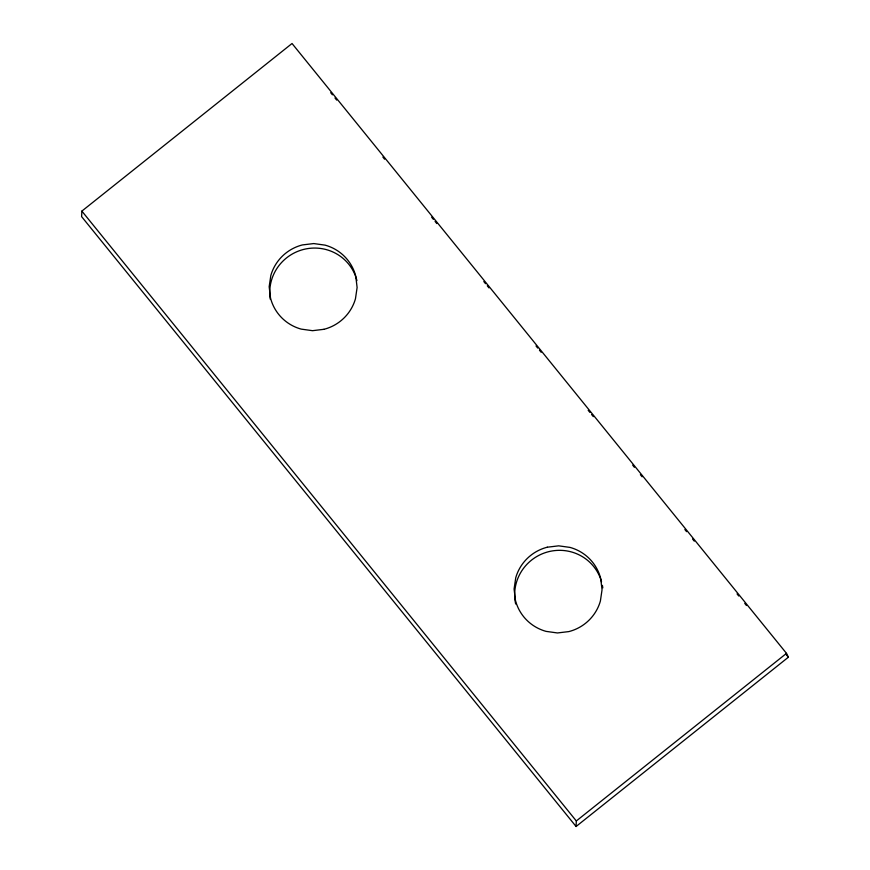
<?xml version="1.0" encoding="UTF-8"?>
<svg xmlns="http://www.w3.org/2000/svg" width="870" height="870" viewBox="0 0 870 870"><rect width="100%" height="100%" fill="white"/><g stroke="black" fill="none" stroke-linecap="round" stroke-linejoin="round"><path stroke-width="1.3" d="M81.867 211.105L81.617 216.63L576.081 826.5L788.383 657.209L786.502 653.37L292.037 43.5L81.867 211.105L576.321 820.965L576.081 826.5M576.321 820.965L786.502 653.37M323.934 329.306L312.537 330.687L301.172 329.11A44.772 43.935 -26.1 0 1 270.516 298.029L269.167 286.741L270.831 275.485A43.609 42.793 -26.1 0 1 302.347 244.938L313.755 243.567L325.119 245.144A44.772 43.935 -26.1 0 1 355.765 276.225L357.113 287.513L355.46 298.769A43.609 42.793 -26.1 0 1 323.934 329.317M547.274 547.219L558.681 545.838L570.035 547.415A44.772 43.935 -26.1 0 1 600.692 578.496L602.04 589.784L600.387 601.039A43.609 42.793 -26.1 0 1 568.86 631.587L557.452 632.958L546.099 631.381A44.772 43.935 -26.1 0 1 515.442 600.3L514.094 589.012L515.747 577.756A43.609 42.793 -26.1 0 1 547.274 547.208M330.709 92.709L332.416 94.819M334.983 97.984L336.69 100.093M382.887 157.068L384.594 159.188M431.65 217.217L433.358 219.327M435.076 221.437L436.783 223.546M483.829 281.575L485.547 283.685M487.254 285.795L488.962 287.905M536.018 345.945L537.725 348.054M539.443 350.164L541.151 352.274M588.196 410.303L589.914 412.413M591.622 414.522L593.329 416.632M632.686 465.167L634.393 467.277M640.385 474.672L642.093 476.782M684.864 529.536L686.582 531.646M692.563 539.03L694.282 541.14M737.053 593.895L738.76 596.004M744.753 603.389L746.46 605.509M785.817 654.044L788.383 657.209M602.399 585.379A44.413 43.576 -26.1 0 1 602.801 587.892M515.671 603.997A44.413 43.576 -26.1 0 1 548.263 551.776A44.413 43.576 -26.1 0 1 601.529 581.693M270.276 299.236A44.413 43.576 -26.1 0 1 305.218 249.059A44.413 43.576 -26.1 0 1 356.939 280.64"/></g></svg>
